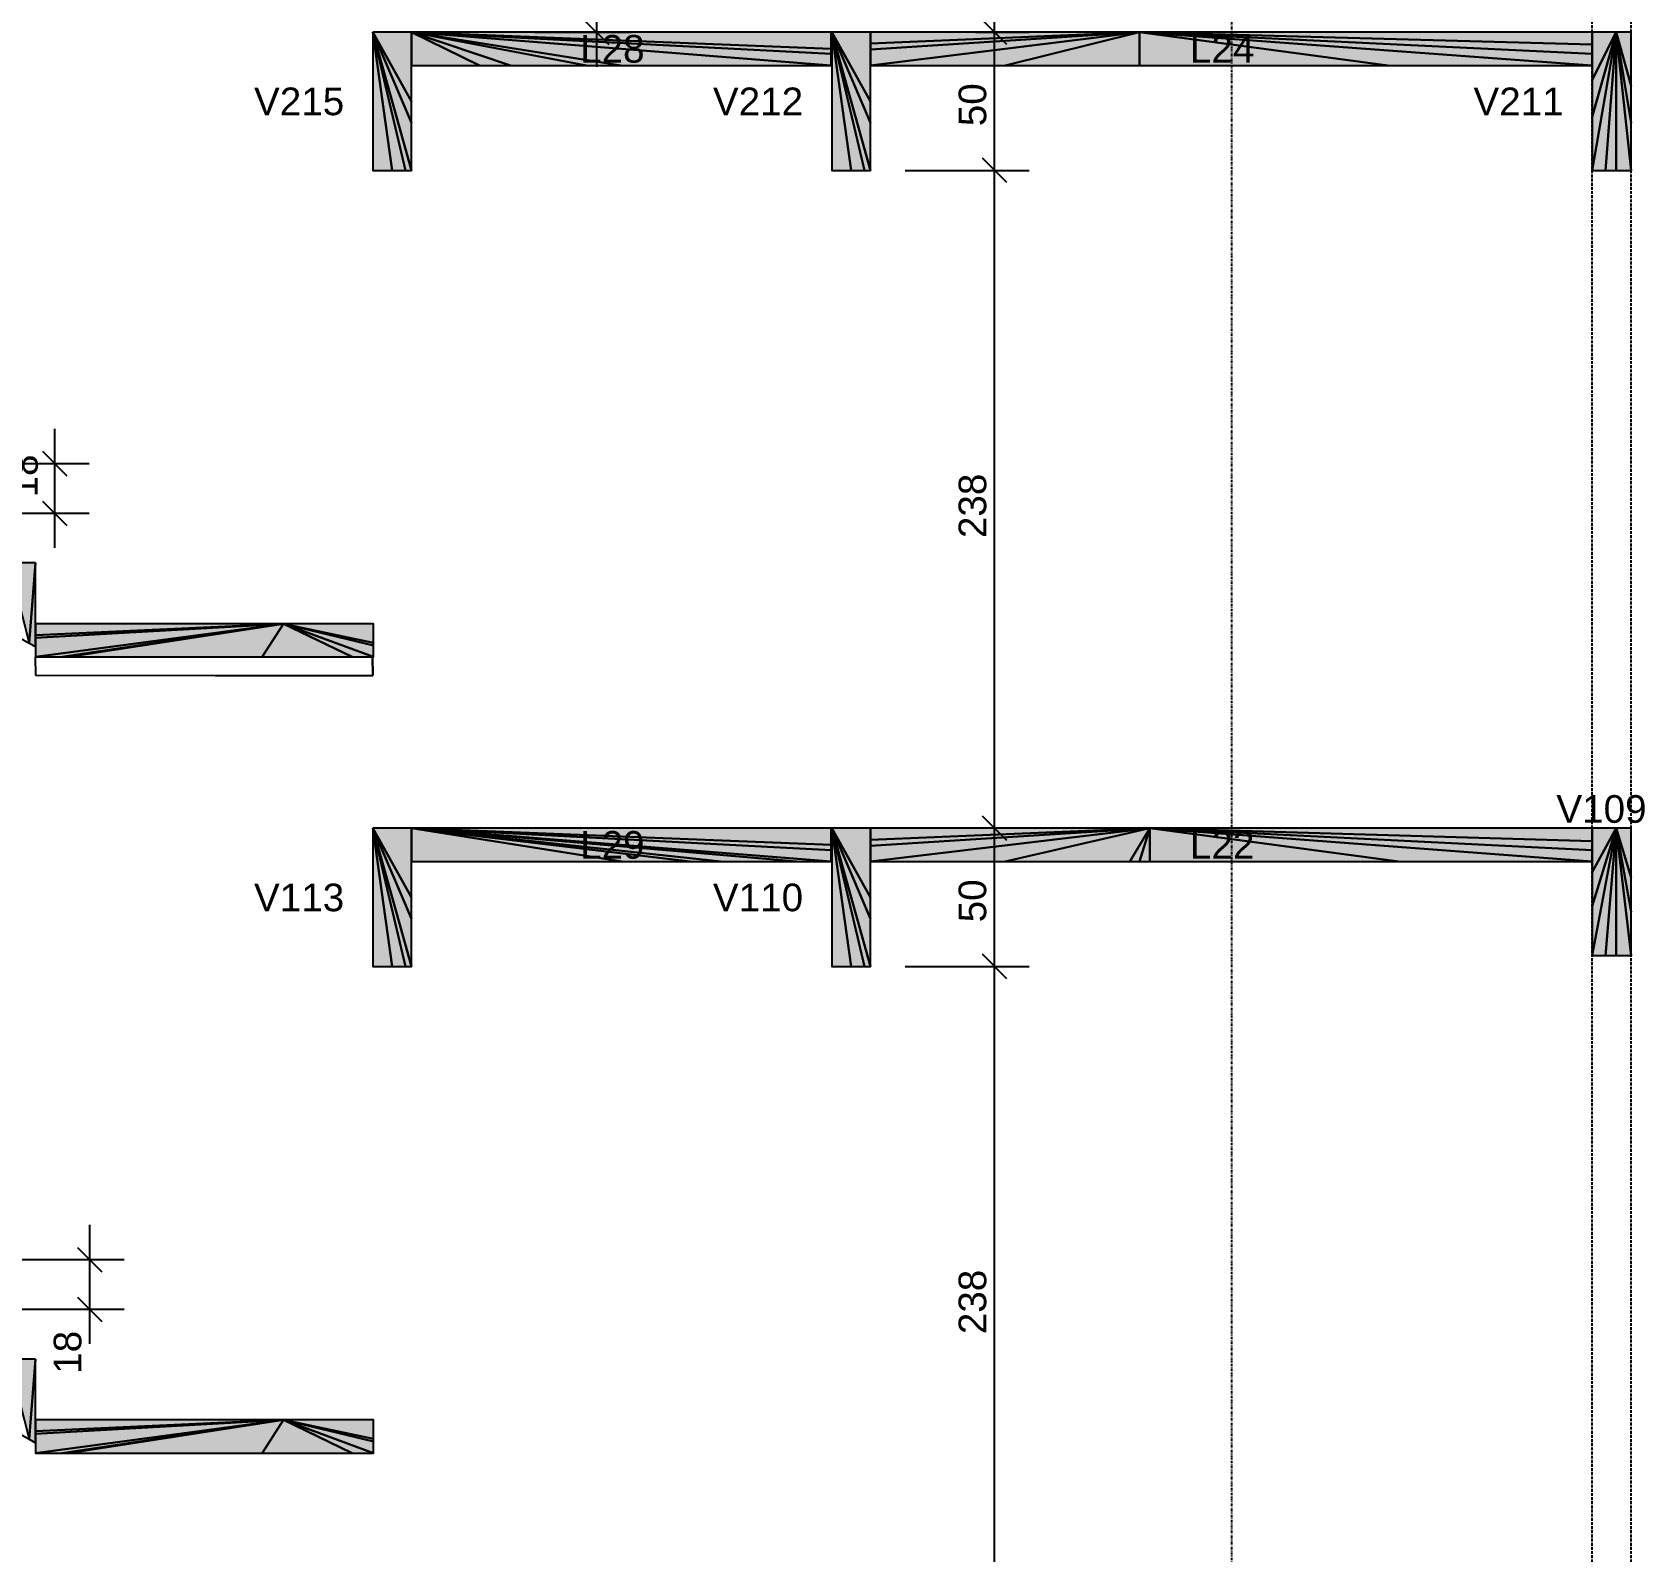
# Model space of a CAD drawing. Extents: x 37185 to 43130, y -8131 to -3926.
# Drawn here: x 38043.2 to 38431.9, y -7578.4 to -7212 of the extents above; entities that cross this region are included whole.
import ezdxf

# ---------------------------------------------------------------- set-up
doc = ezdxf.new("R2010")
doc.units = 0
doc.header["$MEASUREMENT"] = 0
doc.linetypes.add('ESTILO_TQS_0001', pattern=[1, 0.7, -0.3])
doc.linetypes.add('ESTILO_TQS_0004', pattern=[1.12, 0.5, -0.2, 0.01, -0.2, 0.01, -0.2])
for name, color, linetype in [('48', 4, 'CONTINUOUS'), ('52', 3, 'CONTINUOUS'), ('68', 4, 'CONTINUOUS'), ('70', 160, 'CONTINUOUS'), ('74', 2, 'CONTINUOUS'), ('75', 9, 'CONTINUOUS'), ('96', 252, 'CONTINUOUS')]:
    doc.layers.add(name, color=color, linetype=linetype)
doc.styles.add('TQS_ARIAL', font='arial.ttf')

msp = doc.modelspace()

# ---------------------------------------------------------------- linework, layer by layer
at = {"layer": '48', "linetype": 'Continuous'}
for p, q in [((38235.87, -7211.96), (38235.78, -7211.96)), ((38235.87, -7218.06), (38235.87, -7211.96)), ((38235.87, -7219.96), (38235.87, -7218.06)), ((38235.78, -7219.96), (38235.87, -7219.96)), ((38043.96, -7362.62), (38043.89, -7362.62)), ((38043.89, -7362.62), (38043.92, -7366.98)), ((38125.22, -7362.62), (38125.26, -7367.13)), ((38125.26, -7367.13), (38125.22, -7362.62)), ((38125.26, -7367.13), (38125.26, -7362.62)), ((38043.92, -7366.98), (38087.28, -7367.06)), ((38087.28, -7367.06), (38125.26, -7367.13)), ((38235.87, -7403.95), (38235.78, -7403.95)), ((38235.87, -7410.06), (38235.87, -7403.95)), ((38235.78, -7411.95), (38235.87, -7411.95)), ((38235.87, -7411.95), (38235.87, -7410.06))]:
    msp.add_line(p, q, dxfattribs=at)
at = {"layer": '52', "linetype": 'Continuous'}
for points in [[(38125.29, -7211.96), (38125.29, -7245.29)], [(38235.78, -7211.96), (38134.63, -7211.96), (38125.29, -7211.96)], [(38235.78, -7219.96), (38235.78, -7217.2), (38235.78, -7215.96), (38235.78, -7211.96)], [(38235.94, -7211.96), (38235.94, -7245.29)], [(38428.63, -7211.96), (38425.01, -7211.96), (38419.29, -7211.96), (38310.13, -7211.96), (38245.27, -7211.96), (38235.94, -7211.96)], [(38428.63, -7245.29), (38428.63, -7233.82), (38428.63, -7224.86), (38428.63, -7211.96)], [(38134.63, -7245.29), (38134.63, -7233.82), (38134.63, -7228.64), (38134.63, -7219.96)], [(38134.63, -7219.96), (38151.03, -7219.96), (38158.44, -7219.96), (38176.79, -7219.96), (38185.08, -7219.96), (38235.78, -7219.96)], [(38245.27, -7245.29), (38245.27, -7233.82), (38245.27, -7228.64), (38245.27, -7219.96)], [(38245.27, -7219.96), (38277.7, -7219.96), (38310.13, -7219.96), (38370.02, -7219.96), (38419.29, -7219.96)], [(38419.29, -7219.96), (38419.29, -7223.43), (38419.29, -7232.38), (38419.29, -7245.29)], [(38125.29, -7245.29), (38129.96, -7245.29), (38133.18, -7245.29), (38134.63, -7245.29)], [(38235.94, -7245.29), (38240.61, -7245.29), (38243.82, -7245.29), (38245.27, -7245.29)], [(38419.29, -7245.29), (38422.5, -7245.29), (38425.01, -7245.29), (38428.63, -7245.29)], [(38043.96, -7339.96), (38037.53, -7339.96), (38036.01, -7339.96), (38025.29, -7339.96)], [(38043.96, -7354.62), (38043.96, -7339.96)], [(38025.29, -7349.47), (38036.01, -7355.59), (38042.44, -7359.26), (38043.96, -7360.13)], [(38125.43, -7354.62), (38103.75, -7354.62), (38043.96, -7354.62)], [(38125.43, -7362.62), (38125.43, -7359.87), (38125.43, -7359.22), (38125.43, -7354.62)], [(38043.96, -7360.13), (38043.96, -7362.62)], [(38043.96, -7362.62), (38050.38, -7362.62), (38051.91, -7362.62), (38098.62, -7362.62), (38120.3, -7362.62), (38125.22, -7362.62), (38125.26, -7362.62), (38125.43, -7362.62)], [(38125.29, -7403.95), (38125.29, -7437.28)], [(38235.78, -7403.95), (38134.63, -7403.95), (38125.29, -7403.95)], [(38235.78, -7411.95), (38235.78, -7409.2), (38235.78, -7407.96), (38235.78, -7403.95)], [(38235.94, -7403.95), (38235.94, -7437.28)], [(38428.63, -7403.95), (38425.01, -7403.95), (38419.29, -7403.95), (38312.64, -7403.95), (38245.27, -7403.95), (38235.94, -7403.95)], [(38428.63, -7434.62), (38428.63, -7424.06), (38428.63, -7415.82), (38428.63, -7403.95)], [(38134.63, -7437.28), (38134.63, -7425.81), (38134.63, -7420.63), (38134.63, -7411.95)], [(38134.63, -7411.95), (38185.33, -7411.95), (38201.74, -7411.95), (38209.14, -7411.95), (38227.5, -7411.95), (38235.78, -7411.95)], [(38245.27, -7437.28), (38245.27, -7425.81), (38245.27, -7420.63), (38245.27, -7411.95)], [(38245.27, -7411.95), (38277.7, -7411.95), (38307.8, -7411.95), (38310.13, -7411.95), (38312.64, -7411.95), (38372.53, -7411.95), (38419.29, -7411.95)], [(38419.29, -7411.95), (38419.29, -7414.51), (38419.29, -7422.75), (38419.29, -7434.62)], [(38419.29, -7434.62), (38422.5, -7434.62), (38425.01, -7434.62), (38428.63, -7434.62)], [(38125.29, -7437.28), (38129.96, -7437.28), (38133.18, -7437.28), (38134.63, -7437.28)], [(38235.94, -7437.28), (38240.61, -7437.28), (38243.82, -7437.28), (38245.27, -7437.28)], [(38043.96, -7531.95), (38037.54, -7531.95), (38036.01, -7531.95), (38025.29, -7531.95)], [(38043.96, -7546.62), (38043.96, -7531.95)], [(38025.29, -7541.46), (38036.01, -7547.59), (38042.44, -7551.26), (38043.96, -7552.13)], [(38125.43, -7546.62), (38103.75, -7546.62), (38043.96, -7546.62)], [(38125.43, -7554.62), (38125.43, -7551.86), (38125.43, -7551.21), (38125.43, -7546.62)], [(38043.96, -7552.13), (38043.96, -7554.62)], [(38043.96, -7554.62), (38050.38, -7554.62), (38051.91, -7554.62), (38098.62, -7554.62), (38120.3, -7554.62), (38125.43, -7554.62)]]:
    msp.add_lwpolyline(points, dxfattribs=at)
at = {"layer": '68', "linetype": 'ESTILO_TQS_0001'}
for p, q in [((38419.29, -7595.96), (38419.29, -4431.95)), ((38428.63, -7595.96), (38428.63, -4431.95))]:
    msp.add_line(p, q, dxfattribs=at)
at = {"layer": '70', "linetype": 'ESTILO_TQS_0004'}
msp.add_line((38332.29, -4145.29), (38332.29, -7832.62), dxfattribs=at)
at = {"layer": '75', "linetype": 'Continuous'}
for p, q in [((38275.17, -7220.29), (38275.17, -6984.95)), ((38179.21, -7154.73), (38179.21, -7220.29)), ((38275.17, -7253.62), (38275.17, -7203.62)), ((38176.26, -7209.01), (38182.15, -7214.9)), ((38278.12, -7214.9), (38272.23, -7209.01)), ((38278.12, -7214.9), (38272.23, -7209.01)), ((38155.93, -7211.96), (38155.93, -7211.96)), ((38164.26, -7211.96), (38187.54, -7211.96)), ((38262.32, -7211.96), (38262.32, -7211.96)), ((38262.32, -7211.96), (38262.32, -7211.96)), ((38270.65, -7211.96), (38283.51, -7211.96)), ((38270.65, -7211.96), (38283.51, -7211.96)), ((38275.17, -7412.28), (38275.17, -7236.96)), ((38278.12, -7248.23), (38272.23, -7242.34)), ((38278.12, -7248.23), (38272.23, -7242.34)), ((38245.27, -7245.29), (38245.27, -7245.29)), ((38245.27, -7245.29), (38245.27, -7245.29)), ((38253.61, -7245.29), (38283.51, -7245.29)), ((38253.61, -7245.29), (38283.51, -7245.29)), ((38048.55, -7307.62), (38048.55, -7336.29)), ((38014.96, -7315.96), (38056.89, -7315.96)), ((38045.61, -7313.01), (38051.5, -7318.9)), ((38033.63, -7327.96), (38056.89, -7327.96)), ((38045.61, -7325.01), (38051.5, -7330.9)), ((38275.17, -7445.62), (38275.17, -7395.62)), ((38278.12, -7406.9), (38272.23, -7401.01)), ((38278.12, -7406.9), (38272.23, -7401.01)), ((38270.62, -7403.95), (38266.84, -7403.95)), ((38270.62, -7403.95), (38266.84, -7403.95)), ((38278.96, -7403.95), (38278.96, -7403.95)), ((38278.96, -7403.95), (38278.96, -7403.95)), ((38275.17, -7604.29), (38275.17, -7428.95)), ((38278.12, -7440.23), (38272.23, -7434.34)), ((38278.12, -7440.23), (38272.23, -7434.34)), ((38245.27, -7437.28), (38245.27, -7437.28)), ((38245.27, -7437.28), (38245.27, -7437.28)), ((38253.61, -7437.28), (38283.51, -7437.28)), ((38253.61, -7437.28), (38283.51, -7437.28)), ((38057, -7499.62), (38057, -7528.28)), ((38054.05, -7505.01), (38059.94, -7510.9)), ((38014.96, -7507.95), (38065.33, -7507.95)), ((38054.05, -7517.01), (38059.94, -7522.9)), ((38033.63, -7519.95), (38065.33, -7519.95))]:
    msp.add_line(p, q, dxfattribs=at)
at = {"layer": '96', "linetype": 'Continuous'}
for points in [[(38125.29, -7211.96), (38125.29, -7245.29), (38129.96, -7245.29), (38125.29, -7211.96)], [(38125.29, -7211.96), (38129.96, -7245.29), (38133.18, -7245.29), (38125.29, -7211.96)], [(38125.29, -7211.96), (38133.18, -7245.29), (38134.63, -7245.29), (38125.29, -7211.96)], [(38125.29, -7211.96), (38134.63, -7245.29), (38134.63, -7233.82), (38125.29, -7211.96)], [(38125.29, -7211.96), (38134.63, -7233.82), (38134.63, -7228.64), (38125.29, -7211.96)], [(38125.29, -7211.96), (38134.63, -7228.64), (38134.63, -7211.96), (38125.29, -7211.96)], [(38134.63, -7211.96), (38134.63, -7219.96), (38151.03, -7219.96), (38134.63, -7211.96)], [(38134.63, -7211.96), (38151.03, -7219.96), (38158.44, -7219.96), (38134.63, -7211.96)], [(38134.63, -7211.96), (38158.44, -7219.96), (38176.79, -7219.96), (38134.63, -7211.96)], [(38134.63, -7211.96), (38176.79, -7219.96), (38185.08, -7219.96), (38134.63, -7211.96)], [(38134.63, -7211.96), (38185.08, -7219.96), (38235.78, -7219.96), (38134.63, -7211.96)], [(38134.63, -7211.96), (38235.78, -7219.96), (38235.78, -7217.2), (38134.63, -7211.96)], [(38134.63, -7211.96), (38235.78, -7217.2), (38235.78, -7215.96), (38134.63, -7211.96)], [(38134.63, -7211.96), (38235.78, -7215.96), (38235.78, -7211.96), (38134.63, -7211.96)], [(38235.94, -7211.96), (38235.94, -7245.29), (38240.61, -7245.29), (38235.94, -7211.96)], [(38235.94, -7211.96), (38240.61, -7245.29), (38243.82, -7245.29), (38235.94, -7211.96)], [(38235.94, -7211.96), (38243.82, -7245.29), (38245.27, -7245.29), (38235.94, -7211.96)], [(38235.94, -7211.96), (38245.27, -7245.29), (38245.27, -7233.82), (38235.94, -7211.96)], [(38235.94, -7211.96), (38245.27, -7233.82), (38245.27, -7228.64), (38235.94, -7211.96)], [(38235.94, -7211.96), (38245.27, -7228.64), (38245.27, -7211.96), (38235.94, -7211.96)], [(38310.13, -7211.96), (38245.27, -7211.96), (38245.27, -7214.71), (38310.13, -7211.96)], [(38310.13, -7211.96), (38245.27, -7214.71), (38245.27, -7216.14), (38310.13, -7211.96)], [(38310.13, -7211.96), (38245.27, -7216.14), (38245.27, -7219.96), (38310.13, -7211.96)], [(38310.13, -7211.96), (38245.27, -7219.96), (38277.7, -7219.96), (38310.13, -7211.96)], [(38310.13, -7211.96), (38277.7, -7219.96), (38310.13, -7219.96), (38310.13, -7211.96)], [(38310.13, -7211.96), (38310.13, -7219.96), (38370.02, -7219.96), (38310.13, -7211.96)], [(38310.13, -7211.96), (38370.02, -7219.96), (38419.29, -7219.96), (38310.13, -7211.96)], [(38310.13, -7211.96), (38419.29, -7219.96), (38419.29, -7217.2), (38310.13, -7211.96)], [(38310.13, -7211.96), (38419.29, -7217.2), (38419.29, -7214.94), (38310.13, -7211.96)], [(38310.13, -7211.96), (38419.29, -7214.94), (38419.29, -7211.96), (38310.13, -7211.96)], [(38425.01, -7211.96), (38419.29, -7211.96), (38419.29, -7223.43), (38425.01, -7211.96)], [(38425.01, -7211.96), (38419.29, -7223.43), (38419.29, -7232.38), (38425.01, -7211.96)], [(38425.01, -7211.96), (38419.29, -7232.38), (38419.29, -7245.29), (38425.01, -7211.96)], [(38425.01, -7211.96), (38419.29, -7245.29), (38422.5, -7245.29), (38425.01, -7211.96)], [(38425.01, -7211.96), (38422.5, -7245.29), (38425.01, -7245.29), (38425.01, -7211.96)], [(38425.01, -7211.96), (38425.01, -7245.29), (38428.63, -7245.29), (38425.01, -7211.96)], [(38425.01, -7211.96), (38428.63, -7245.29), (38428.63, -7233.82), (38425.01, -7211.96)], [(38425.01, -7211.96), (38428.63, -7233.82), (38428.63, -7224.86), (38425.01, -7211.96)], [(38425.01, -7211.96), (38428.63, -7224.86), (38428.63, -7211.96), (38425.01, -7211.96)], [(38043.96, -7339.96), (38037.53, -7339.96), (38042.44, -7359.26), (38043.96, -7339.96)], [(38043.96, -7339.96), (38042.44, -7359.26), (38043.96, -7360.13), (38043.96, -7339.96)], [(38103.75, -7354.62), (38043.96, -7354.62), (38043.96, -7357.38), (38103.75, -7354.62)], [(38103.75, -7354.62), (38043.96, -7357.38), (38043.96, -7358.03), (38103.75, -7354.62)], [(38103.75, -7354.62), (38043.96, -7358.03), (38043.96, -7362.62), (38103.75, -7354.62)], [(38103.75, -7354.62), (38043.96, -7362.62), (38050.38, -7362.62), (38103.75, -7354.62)], [(38103.75, -7354.62), (38050.38, -7362.62), (38051.91, -7362.62), (38103.75, -7354.62)], [(38103.75, -7354.62), (38051.91, -7362.62), (38098.62, -7362.62), (38103.75, -7354.62)], [(38103.75, -7354.62), (38098.62, -7362.62), (38120.3, -7362.62), (38103.75, -7354.62)], [(38103.75, -7354.62), (38120.3, -7362.62), (38125.43, -7362.62), (38103.75, -7354.62)], [(38103.75, -7354.62), (38125.43, -7362.62), (38125.43, -7359.87), (38103.75, -7354.62)], [(38103.75, -7354.62), (38125.43, -7359.87), (38125.43, -7359.22), (38103.75, -7354.62)], [(38103.75, -7354.62), (38125.43, -7359.22), (38125.43, -7354.62), (38103.75, -7354.62)], [(38125.29, -7403.95), (38125.29, -7437.28), (38129.96, -7437.28), (38125.29, -7403.95)], [(38125.29, -7403.95), (38129.96, -7437.28), (38133.18, -7437.28), (38125.29, -7403.95)], [(38125.29, -7403.95), (38133.18, -7437.28), (38134.63, -7437.28), (38125.29, -7403.95)], [(38125.29, -7403.95), (38134.63, -7437.28), (38134.63, -7425.81), (38125.29, -7403.95)], [(38125.29, -7403.95), (38134.63, -7425.81), (38134.63, -7420.63), (38125.29, -7403.95)], [(38125.29, -7403.95), (38134.63, -7420.63), (38134.63, -7403.95), (38125.29, -7403.95)], [(38134.63, -7403.95), (38134.63, -7411.95), (38185.33, -7411.95), (38134.63, -7403.95)], [(38134.63, -7403.95), (38185.33, -7411.95), (38201.74, -7411.95), (38134.63, -7403.95)], [(38134.63, -7403.95), (38201.74, -7411.95), (38209.14, -7411.95), (38134.63, -7403.95)], [(38134.63, -7403.95), (38209.14, -7411.95), (38227.5, -7411.95), (38134.63, -7403.95)], [(38134.63, -7403.95), (38227.5, -7411.95), (38235.78, -7411.95), (38134.63, -7403.95)], [(38134.63, -7403.95), (38235.78, -7411.95), (38235.78, -7409.2), (38134.63, -7403.95)], [(38134.63, -7403.95), (38235.78, -7409.2), (38235.78, -7407.96), (38134.63, -7403.95)], [(38134.63, -7403.95), (38235.78, -7407.96), (38235.78, -7403.95), (38134.63, -7403.95)], [(38235.94, -7403.95), (38235.94, -7437.28), (38240.61, -7437.28), (38235.94, -7403.95)], [(38235.94, -7403.95), (38240.61, -7437.28), (38243.82, -7437.28), (38235.94, -7403.95)], [(38235.94, -7403.95), (38243.82, -7437.28), (38245.27, -7437.28), (38235.94, -7403.95)], [(38235.94, -7403.95), (38245.27, -7437.28), (38245.27, -7425.81), (38235.94, -7403.95)], [(38235.94, -7403.95), (38245.27, -7425.81), (38245.27, -7420.63), (38235.94, -7403.95)], [(38235.94, -7403.95), (38245.27, -7420.63), (38245.27, -7403.95), (38235.94, -7403.95)], [(38312.64, -7403.95), (38245.27, -7403.95), (38245.27, -7406.7), (38312.64, -7403.95)], [(38312.64, -7403.95), (38245.27, -7406.7), (38245.27, -7408.14), (38312.64, -7403.95)], [(38312.64, -7403.95), (38245.27, -7408.14), (38245.27, -7411.95), (38312.64, -7403.95)], [(38312.64, -7403.95), (38245.27, -7411.95), (38277.7, -7411.95), (38312.64, -7403.95)], [(38312.64, -7403.95), (38277.7, -7411.95), (38307.8, -7411.95), (38312.64, -7403.95)], [(38312.64, -7403.95), (38307.8, -7411.95), (38310.13, -7411.95), (38312.64, -7403.95)], [(38312.64, -7403.95), (38310.13, -7411.95), (38312.64, -7411.95), (38312.64, -7403.95)], [(38312.64, -7403.95), (38312.64, -7411.95), (38372.53, -7411.95), (38312.64, -7403.95)], [(38312.64, -7403.95), (38372.53, -7411.95), (38419.29, -7411.95), (38312.64, -7403.95)], [(38312.64, -7403.95), (38419.29, -7411.95), (38419.29, -7409.2), (38312.64, -7403.95)], [(38312.64, -7403.95), (38419.29, -7409.2), (38419.29, -7407.05), (38312.64, -7403.95)], [(38312.64, -7403.95), (38419.29, -7407.05), (38419.29, -7403.95), (38312.64, -7403.95)], [(38425.01, -7403.95), (38419.29, -7403.95), (38419.29, -7414.51), (38425.01, -7403.95)], [(38425.01, -7403.95), (38419.29, -7414.51), (38419.29, -7422.75), (38425.01, -7403.95)], [(38425.01, -7403.95), (38419.29, -7422.75), (38419.29, -7434.62), (38425.01, -7403.95)], [(38425.01, -7403.95), (38419.29, -7434.62), (38422.5, -7434.62), (38425.01, -7403.95)], [(38425.01, -7403.95), (38422.5, -7434.62), (38425.01, -7434.62), (38425.01, -7403.95)], [(38425.01, -7403.95), (38425.01, -7434.62), (38428.63, -7434.62), (38425.01, -7403.95)], [(38425.01, -7403.95), (38428.63, -7434.62), (38428.63, -7424.06), (38425.01, -7403.95)], [(38425.01, -7403.95), (38428.63, -7424.06), (38428.63, -7415.82), (38425.01, -7403.95)], [(38425.01, -7403.95), (38428.63, -7415.82), (38428.63, -7403.95), (38425.01, -7403.95)], [(38043.96, -7531.95), (38037.54, -7531.95), (38042.44, -7551.26), (38043.96, -7531.95)], [(38043.96, -7531.95), (38042.44, -7551.26), (38043.96, -7552.13), (38043.96, -7531.95)], [(38103.75, -7546.62), (38043.96, -7546.62), (38043.96, -7549.37), (38103.75, -7546.62)], [(38103.75, -7546.62), (38043.96, -7549.37), (38043.96, -7550.02), (38103.75, -7546.62)], [(38103.75, -7546.62), (38043.96, -7550.02), (38043.96, -7554.62), (38103.75, -7546.62)], [(38103.75, -7546.62), (38043.96, -7554.62), (38050.38, -7554.62), (38103.75, -7546.62)], [(38103.75, -7546.62), (38050.38, -7554.62), (38051.91, -7554.62), (38103.75, -7546.62)], [(38103.75, -7546.62), (38051.91, -7554.62), (38098.62, -7554.62), (38103.75, -7546.62)], [(38103.75, -7546.62), (38098.62, -7554.62), (38120.3, -7554.62), (38103.75, -7546.62)], [(38103.75, -7546.62), (38120.3, -7554.62), (38125.43, -7554.62), (38103.75, -7546.62)], [(38103.75, -7546.62), (38125.43, -7554.62), (38125.43, -7551.86), (38103.75, -7546.62)], [(38103.75, -7546.62), (38125.43, -7551.86), (38125.43, -7551.21), (38103.75, -7546.62)], [(38103.75, -7546.62), (38125.43, -7551.21), (38125.43, -7546.62), (38103.75, -7546.62)]]:
    msp.add_lwpolyline(points, dxfattribs=at)
for points in [[(38125.29, -7211.96), (38125.29, -7245.29), (38129.96, -7245.29)], [(38125.29, -7211.96), (38129.96, -7245.29), (38125.29, -7211.96)], [(38125.29, -7211.96), (38129.96, -7245.29), (38133.18, -7245.29)], [(38125.29, -7211.96), (38133.18, -7245.29), (38125.29, -7211.96)], [(38125.29, -7211.96), (38133.18, -7245.29), (38134.63, -7245.29)], [(38125.29, -7211.96), (38134.63, -7245.29), (38125.29, -7211.96)], [(38125.29, -7211.96), (38134.63, -7245.29), (38134.63, -7233.82)], [(38125.29, -7211.96), (38134.63, -7233.82), (38125.29, -7211.96)], [(38125.29, -7211.96), (38134.63, -7233.82), (38134.63, -7228.64)], [(38125.29, -7211.96), (38134.63, -7228.64), (38125.29, -7211.96)], [(38125.29, -7211.96), (38134.63, -7228.64), (38134.63, -7211.96)], [(38125.29, -7211.96), (38134.63, -7211.96), (38125.29, -7211.96)], [(38134.63, -7211.96), (38134.63, -7219.96), (38151.03, -7219.96)], [(38134.63, -7211.96), (38151.03, -7219.96), (38134.63, -7211.96)], [(38134.63, -7211.96), (38151.03, -7219.96), (38158.44, -7219.96)], [(38134.63, -7211.96), (38158.44, -7219.96), (38134.63, -7211.96)], [(38134.63, -7211.96), (38158.44, -7219.96), (38176.79, -7219.96)], [(38134.63, -7211.96), (38176.79, -7219.96), (38134.63, -7211.96)], [(38134.63, -7211.96), (38176.79, -7219.96), (38185.08, -7219.96)], [(38134.63, -7211.96), (38185.08, -7219.96), (38134.63, -7211.96)], [(38134.63, -7211.96), (38185.08, -7219.96), (38235.78, -7219.96)], [(38134.63, -7211.96), (38235.78, -7219.96), (38134.63, -7211.96)], [(38134.63, -7211.96), (38235.78, -7219.96), (38235.78, -7217.2)], [(38134.63, -7211.96), (38235.78, -7217.2), (38134.63, -7211.96)], [(38134.63, -7211.96), (38235.78, -7217.2), (38235.78, -7215.96)], [(38134.63, -7211.96), (38235.78, -7215.96), (38134.63, -7211.96)], [(38134.63, -7211.96), (38235.78, -7215.96), (38235.78, -7211.96)], [(38134.63, -7211.96), (38235.78, -7211.96), (38134.63, -7211.96)], [(38235.94, -7211.96), (38235.94, -7245.29), (38240.61, -7245.29)], [(38235.94, -7211.96), (38240.61, -7245.29), (38235.94, -7211.96)], [(38235.94, -7211.96), (38240.61, -7245.29), (38243.82, -7245.29)], [(38235.94, -7211.96), (38243.82, -7245.29), (38235.94, -7211.96)], [(38235.94, -7211.96), (38243.82, -7245.29), (38245.27, -7245.29)], [(38235.94, -7211.96), (38245.27, -7245.29), (38235.94, -7211.96)], [(38235.94, -7211.96), (38245.27, -7245.29), (38245.27, -7233.82)], [(38235.94, -7211.96), (38245.27, -7233.82), (38235.94, -7211.96)], [(38235.94, -7211.96), (38245.27, -7233.82), (38245.27, -7228.64)], [(38235.94, -7211.96), (38245.27, -7228.64), (38235.94, -7211.96)], [(38235.94, -7211.96), (38245.27, -7228.64), (38245.27, -7211.96)], [(38235.94, -7211.96), (38245.27, -7211.96), (38235.94, -7211.96)], [(38310.13, -7211.96), (38245.27, -7211.96), (38245.27, -7214.71)], [(38310.13, -7211.96), (38245.27, -7214.71), (38310.13, -7211.96)], [(38310.13, -7211.96), (38245.27, -7214.71), (38245.27, -7216.14)], [(38310.13, -7211.96), (38245.27, -7216.14), (38310.13, -7211.96)], [(38310.13, -7211.96), (38245.27, -7216.14), (38245.27, -7219.96)], [(38310.13, -7211.96), (38245.27, -7219.96), (38310.13, -7211.96)], [(38310.13, -7211.96), (38245.27, -7219.96), (38277.7, -7219.96)], [(38310.13, -7211.96), (38277.7, -7219.96), (38310.13, -7211.96)], [(38310.13, -7211.96), (38277.7, -7219.96), (38310.13, -7219.96)], [(38310.13, -7211.96), (38310.13, -7219.96), (38310.13, -7211.96)], [(38310.13, -7211.96), (38310.13, -7219.96), (38370.02, -7219.96)], [(38310.13, -7211.96), (38370.02, -7219.96), (38310.13, -7211.96)], [(38310.13, -7211.96), (38370.02, -7219.96), (38419.29, -7219.96)], [(38310.13, -7211.96), (38419.29, -7219.96), (38310.13, -7211.96)], [(38310.13, -7211.96), (38419.29, -7219.96), (38419.29, -7217.2)], [(38310.13, -7211.96), (38419.29, -7217.2), (38310.13, -7211.96)], [(38310.13, -7211.96), (38419.29, -7217.2), (38419.29, -7214.94)], [(38310.13, -7211.96), (38419.29, -7214.94), (38310.13, -7211.96)], [(38310.13, -7211.96), (38419.29, -7214.94), (38419.29, -7211.96)], [(38310.13, -7211.96), (38419.29, -7211.96), (38310.13, -7211.96)], [(38425.01, -7211.96), (38419.29, -7211.96), (38419.29, -7223.43)], [(38425.01, -7211.96), (38419.29, -7223.43), (38425.01, -7211.96)], [(38425.01, -7211.96), (38419.29, -7223.43), (38419.29, -7232.38)], [(38425.01, -7211.96), (38419.29, -7232.38), (38425.01, -7211.96)], [(38425.01, -7211.96), (38419.29, -7232.38), (38419.29, -7245.29)], [(38425.01, -7211.96), (38419.29, -7245.29), (38425.01, -7211.96)], [(38425.01, -7211.96), (38419.29, -7245.29), (38422.5, -7245.29)], [(38425.01, -7211.96), (38422.5, -7245.29), (38425.01, -7211.96)], [(38425.01, -7211.96), (38422.5, -7245.29), (38425.01, -7245.29)], [(38425.01, -7211.96), (38425.01, -7245.29), (38425.01, -7211.96)], [(38425.01, -7211.96), (38425.01, -7245.29), (38428.63, -7245.29)], [(38425.01, -7211.96), (38428.63, -7245.29), (38425.01, -7211.96)], [(38425.01, -7211.96), (38428.63, -7245.29), (38428.63, -7233.82)], [(38425.01, -7211.96), (38428.63, -7233.82), (38425.01, -7211.96)], [(38425.01, -7211.96), (38428.63, -7233.82), (38428.63, -7224.86)], [(38425.01, -7211.96), (38428.63, -7224.86), (38425.01, -7211.96)], [(38425.01, -7211.96), (38428.63, -7224.86), (38428.63, -7211.96)], [(38425.01, -7211.96), (38428.63, -7211.96), (38425.01, -7211.96)], [(38043.96, -7339.96), (38037.53, -7339.96), (38042.44, -7359.26)], [(38043.96, -7339.96), (38042.44, -7359.26), (38043.96, -7339.96)], [(38043.96, -7339.96), (38042.44, -7359.26), (38043.96, -7360.13)], [(38043.96, -7339.96), (38043.96, -7360.13), (38043.96, -7339.96)], [(38103.75, -7354.62), (38043.96, -7354.62), (38043.96, -7357.38)], [(38103.75, -7354.62), (38043.96, -7357.38), (38103.75, -7354.62)], [(38103.75, -7354.62), (38043.96, -7357.38), (38043.96, -7358.03)], [(38103.75, -7354.62), (38043.96, -7358.03), (38103.75, -7354.62)], [(38103.75, -7354.62), (38043.96, -7358.03), (38043.96, -7362.62)], [(38103.75, -7354.62), (38043.96, -7362.62), (38103.75, -7354.62)], [(38103.75, -7354.62), (38043.96, -7362.62), (38050.38, -7362.62)], [(38103.75, -7354.62), (38050.38, -7362.62), (38103.75, -7354.62)], [(38103.75, -7354.62), (38050.38, -7362.62), (38051.91, -7362.62)], [(38103.75, -7354.62), (38051.91, -7362.62), (38103.75, -7354.62)], [(38103.75, -7354.62), (38051.91, -7362.62), (38098.62, -7362.62)], [(38103.75, -7354.62), (38098.62, -7362.62), (38103.75, -7354.62)], [(38103.75, -7354.62), (38098.62, -7362.62), (38120.3, -7362.62)], [(38103.75, -7354.62), (38120.3, -7362.62), (38103.75, -7354.62)], [(38103.75, -7354.62), (38120.3, -7362.62), (38125.43, -7362.62)], [(38103.75, -7354.62), (38125.43, -7362.62), (38103.75, -7354.62)], [(38103.75, -7354.62), (38125.43, -7362.62), (38125.43, -7359.87)], [(38103.75, -7354.62), (38125.43, -7359.87), (38103.75, -7354.62)], [(38103.75, -7354.62), (38125.43, -7359.87), (38125.43, -7359.22)], [(38103.75, -7354.62), (38125.43, -7359.22), (38103.75, -7354.62)], [(38103.75, -7354.62), (38125.43, -7359.22), (38125.43, -7354.62)], [(38103.75, -7354.62), (38125.43, -7354.62), (38103.75, -7354.62)], [(38125.29, -7403.95), (38125.29, -7437.28), (38129.96, -7437.28)], [(38125.29, -7403.95), (38129.96, -7437.28), (38125.29, -7403.95)], [(38125.29, -7403.95), (38129.96, -7437.28), (38133.18, -7437.28)], [(38125.29, -7403.95), (38133.18, -7437.28), (38125.29, -7403.95)], [(38125.29, -7403.95), (38133.18, -7437.28), (38134.63, -7437.28)], [(38125.29, -7403.95), (38134.63, -7437.28), (38125.29, -7403.95)], [(38125.29, -7403.95), (38134.63, -7437.28), (38134.63, -7425.81)], [(38125.29, -7403.95), (38134.63, -7425.81), (38125.29, -7403.95)], [(38125.29, -7403.95), (38134.63, -7425.81), (38134.63, -7420.63)], [(38125.29, -7403.95), (38134.63, -7420.63), (38125.29, -7403.95)], [(38125.29, -7403.95), (38134.63, -7420.63), (38134.63, -7403.95)], [(38125.29, -7403.95), (38134.63, -7403.95), (38125.29, -7403.95)], [(38134.63, -7403.95), (38134.63, -7411.95), (38185.33, -7411.95)], [(38134.63, -7403.95), (38185.33, -7411.95), (38134.63, -7403.95)], [(38134.63, -7403.95), (38185.33, -7411.95), (38201.74, -7411.95)], [(38134.63, -7403.95), (38201.74, -7411.95), (38134.63, -7403.95)], [(38134.63, -7403.95), (38201.74, -7411.95), (38209.14, -7411.95)], [(38134.63, -7403.95), (38209.14, -7411.95), (38134.63, -7403.95)], [(38134.63, -7403.95), (38209.14, -7411.95), (38227.5, -7411.95)], [(38134.63, -7403.95), (38227.5, -7411.95), (38134.63, -7403.95)], [(38134.63, -7403.95), (38227.5, -7411.95), (38235.78, -7411.95)], [(38134.63, -7403.95), (38235.78, -7411.95), (38134.63, -7403.95)], [(38134.63, -7403.95), (38235.78, -7411.95), (38235.78, -7409.2)], [(38134.63, -7403.95), (38235.78, -7409.2), (38134.63, -7403.95)], [(38134.63, -7403.95), (38235.78, -7409.2), (38235.78, -7407.96)], [(38134.63, -7403.95), (38235.78, -7407.96), (38134.63, -7403.95)], [(38134.63, -7403.95), (38235.78, -7407.96), (38235.78, -7403.95)], [(38134.63, -7403.95), (38235.78, -7403.95), (38134.63, -7403.95)], [(38235.94, -7403.95), (38235.94, -7437.28), (38240.61, -7437.28)], [(38235.94, -7403.95), (38240.61, -7437.28), (38235.94, -7403.95)], [(38235.94, -7403.95), (38240.61, -7437.28), (38243.82, -7437.28)], [(38235.94, -7403.95), (38243.82, -7437.28), (38235.94, -7403.95)], [(38235.94, -7403.95), (38243.82, -7437.28), (38245.27, -7437.28)], [(38235.94, -7403.95), (38245.27, -7437.28), (38235.94, -7403.95)], [(38235.94, -7403.95), (38245.27, -7437.28), (38245.27, -7425.81)], [(38235.94, -7403.95), (38245.27, -7425.81), (38235.94, -7403.95)], [(38235.94, -7403.95), (38245.27, -7425.81), (38245.27, -7420.63)], [(38235.94, -7403.95), (38245.27, -7420.63), (38235.94, -7403.95)], [(38235.94, -7403.95), (38245.27, -7420.63), (38245.27, -7403.95)], [(38235.94, -7403.95), (38245.27, -7403.95), (38235.94, -7403.95)], [(38312.64, -7403.95), (38245.27, -7403.95), (38245.27, -7406.7)], [(38312.64, -7403.95), (38245.27, -7406.7), (38312.64, -7403.95)], [(38312.64, -7403.95), (38245.27, -7406.7), (38245.27, -7408.14)], [(38312.64, -7403.95), (38245.27, -7408.14), (38312.64, -7403.95)], [(38312.64, -7403.95), (38245.27, -7408.14), (38245.27, -7411.95)], [(38312.64, -7403.95), (38245.27, -7411.95), (38312.64, -7403.95)], [(38312.64, -7403.95), (38245.27, -7411.95), (38277.7, -7411.95)], [(38312.64, -7403.95), (38277.7, -7411.95), (38312.64, -7403.95)], [(38312.64, -7403.95), (38277.7, -7411.95), (38307.8, -7411.95)], [(38312.64, -7403.95), (38307.8, -7411.95), (38312.64, -7403.95)], [(38312.64, -7403.95), (38307.8, -7411.95), (38310.13, -7411.95)], [(38312.64, -7403.95), (38310.13, -7411.95), (38312.64, -7403.95)], [(38312.64, -7403.95), (38310.13, -7411.95), (38312.64, -7411.95)], [(38312.64, -7403.95), (38312.64, -7411.95), (38312.64, -7403.95)], [(38312.64, -7403.95), (38312.64, -7411.95), (38372.53, -7411.95)], [(38312.64, -7403.95), (38372.53, -7411.95), (38312.64, -7403.95)], [(38312.64, -7403.95), (38372.53, -7411.95), (38419.29, -7411.95)], [(38312.64, -7403.95), (38419.29, -7411.95), (38312.64, -7403.95)], [(38312.64, -7403.95), (38419.29, -7411.95), (38419.29, -7409.2)], [(38312.64, -7403.95), (38419.29, -7409.2), (38312.64, -7403.95)], [(38312.64, -7403.95), (38419.29, -7409.2), (38419.29, -7407.05)], [(38312.64, -7403.95), (38419.29, -7407.05), (38312.64, -7403.95)], [(38312.64, -7403.95), (38419.29, -7407.05), (38419.29, -7403.95)], [(38312.64, -7403.95), (38419.29, -7403.95), (38312.64, -7403.95)], [(38425.01, -7403.95), (38419.29, -7403.95), (38419.29, -7414.51)], [(38425.01, -7403.95), (38419.29, -7414.51), (38425.01, -7403.95)], [(38425.01, -7403.95), (38419.29, -7414.51), (38419.29, -7422.75)], [(38425.01, -7403.95), (38419.29, -7422.75), (38425.01, -7403.95)], [(38425.01, -7403.95), (38419.29, -7422.75), (38419.29, -7434.62)], [(38425.01, -7403.95), (38419.29, -7434.62), (38425.01, -7403.95)], [(38425.01, -7403.95), (38419.29, -7434.62), (38422.5, -7434.62)], [(38425.01, -7403.95), (38422.5, -7434.62), (38425.01, -7403.95)], [(38425.01, -7403.95), (38422.5, -7434.62), (38425.01, -7434.62)], [(38425.01, -7403.95), (38425.01, -7434.62), (38425.01, -7403.95)], [(38425.01, -7403.95), (38425.01, -7434.62), (38428.63, -7434.62)], [(38425.01, -7403.95), (38428.63, -7434.62), (38425.01, -7403.95)], [(38425.01, -7403.95), (38428.63, -7434.62), (38428.63, -7424.06)], [(38425.01, -7403.95), (38428.63, -7424.06), (38425.01, -7403.95)], [(38425.01, -7403.95), (38428.63, -7424.06), (38428.63, -7415.82)], [(38425.01, -7403.95), (38428.63, -7415.82), (38425.01, -7403.95)], [(38425.01, -7403.95), (38428.63, -7415.82), (38428.63, -7403.95)], [(38425.01, -7403.95), (38428.63, -7403.95), (38425.01, -7403.95)], [(38043.96, -7531.95), (38037.54, -7531.95), (38042.44, -7551.26)], [(38043.96, -7531.95), (38042.44, -7551.26), (38043.96, -7531.95)], [(38043.96, -7531.95), (38042.44, -7551.26), (38043.96, -7552.13)], [(38043.96, -7531.95), (38043.96, -7552.13), (38043.96, -7531.95)], [(38103.75, -7546.62), (38043.96, -7546.62), (38043.96, -7549.37)], [(38103.75, -7546.62), (38043.96, -7549.37), (38103.75, -7546.62)], [(38103.75, -7546.62), (38043.96, -7549.37), (38043.96, -7550.02)], [(38103.75, -7546.62), (38043.96, -7550.02), (38103.75, -7546.62)], [(38103.75, -7546.62), (38043.96, -7550.02), (38043.96, -7554.62)], [(38103.75, -7546.62), (38043.96, -7554.62), (38103.75, -7546.62)], [(38103.75, -7546.62), (38043.96, -7554.62), (38050.38, -7554.62)], [(38103.75, -7546.62), (38050.38, -7554.62), (38103.75, -7546.62)], [(38103.75, -7546.62), (38050.38, -7554.62), (38051.91, -7554.62)], [(38103.75, -7546.62), (38051.91, -7554.62), (38103.75, -7546.62)], [(38103.75, -7546.62), (38051.91, -7554.62), (38098.62, -7554.62)], [(38103.75, -7546.62), (38098.62, -7554.62), (38103.75, -7546.62)], [(38103.75, -7546.62), (38098.62, -7554.62), (38120.3, -7554.62)], [(38103.75, -7546.62), (38120.3, -7554.62), (38103.75, -7546.62)], [(38103.75, -7546.62), (38120.3, -7554.62), (38125.43, -7554.62)], [(38103.75, -7546.62), (38125.43, -7554.62), (38103.75, -7546.62)], [(38103.75, -7546.62), (38125.43, -7554.62), (38125.43, -7551.86)], [(38103.75, -7546.62), (38125.43, -7551.86), (38103.75, -7546.62)], [(38103.75, -7546.62), (38125.43, -7551.86), (38125.43, -7551.21)], [(38103.75, -7546.62), (38125.43, -7551.21), (38103.75, -7546.62)], [(38103.75, -7546.62), (38125.43, -7551.21), (38125.43, -7546.62)], [(38103.75, -7546.62), (38125.43, -7546.62), (38103.75, -7546.62)]]:
    msp.add_solid(points, dxfattribs=at)

# ---------------------------------------------------------------- texts
at = {"layer": '74', "linetype": 'Continuous', "style": 'TQS_ARIAL'}
for s, p in [('L28', (38175.25, -7219.29)), ('L24', (38322.28, -7219.29)), ('V215', (38096.63, -7231.96)), ('V212', (38207.27, -7231.96)), ('V211', (38390.63, -7231.96)), ('V109', (38410.63, -7402.62)), ('L29', (38175.25, -7411.28)), ('L22', (38322.28, -7411.28)), ('V113', (38096.63, -7423.95)), ('V110', (38207.27, -7423.95))]:
    msp.add_text(s, height=6.667, dxfattribs=at).set_placement(p)
at = {"layer": '75', "linetype": 'Continuous', "style": 'TQS_ARIAL'}
for s, p in [('50', (38273.17, -7234.62)), ('18', (38044.5, -7324.15)), ('238', (38273.17, -7333.95)), ('50', (38273.17, -7426.62)), ('238', (38273.17, -7525.95)), ('18', (38055, -7535.51))]:
    msp.add_text(s, height=6.667, rotation=90, dxfattribs=at).set_placement(p)

doc.saveas('drawing.dxf')
